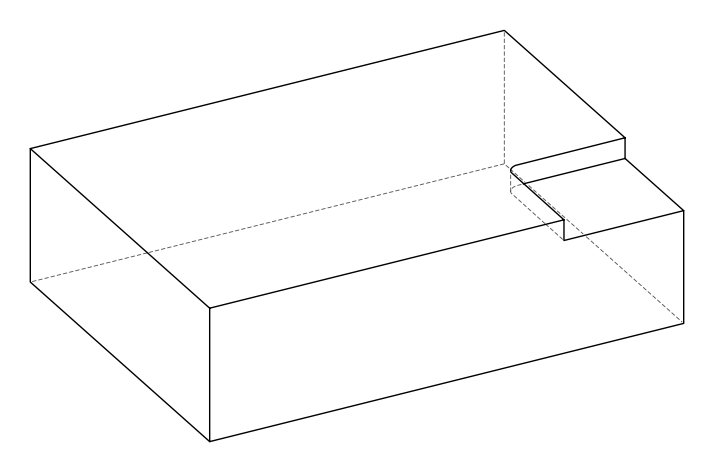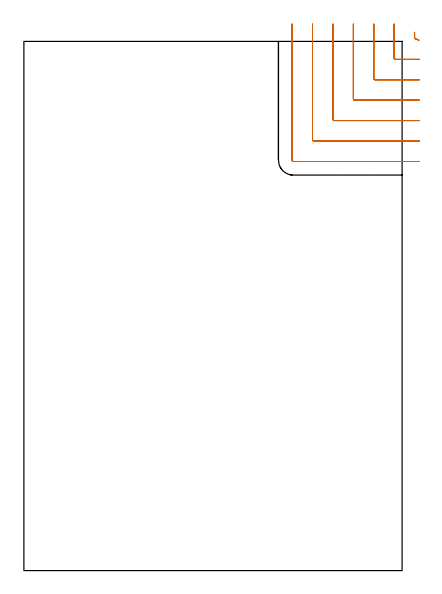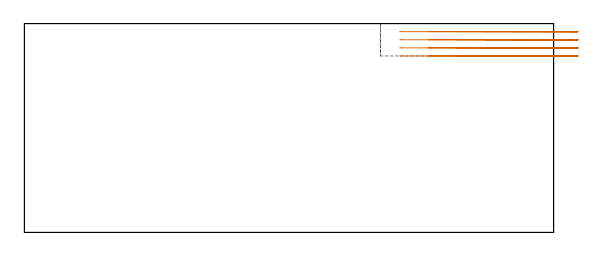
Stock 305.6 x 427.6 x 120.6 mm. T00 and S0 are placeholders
(PLAN: 1 operations, 0 tool changes, 7.1 min)
(1 MILL_CORNER_NOTCH_RECTANGULAR | CORNER_NOTCH_RECTANGULAR | UGT0201_105 | Follow Part, ap 5.5, ae 75% | 7.06 min | 201189 mm3)
(TOOL UGT0201_105 | End Mill 22 mm | D22 FL25 Z2)
(OP 1 MILL_CORNER_NOTCH_RECTANGULAR)
G17 G21 G94 G90
T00 M6
G54
G17 G0 G90 X315.7 Y434.958 S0 M3
G43 Z130.6 H0
Z115.925
G94 G1 Y431.958 F250.
Y430.692
G3 X316.403 Y429.674 R1.1
G1 X319.2 Y428.591
G0 Z130.6
X299.2 Y441.6
Z115.925
G1 Y438.6
Y414.193 F500.
G3 X300.293 Y413.1 R1.1
G1 X316.6
X319.6 F250.
G0 Z130.6
X282.7 Y441.6
Z115.925
G1 Y438.6
Y397.694 F500.
G3 X283.794 Y396.6 R1.1
G1 X316.6
X319.6 F250.
G0 Z130.6
X266.2 Y441.6
Z115.925
G1 Y438.6
Y381.194 F500.
G3 X267.294 Y380.1 R1.1
G1 X316.6
X319.6 F250.
G0 Z130.6
X249.7 Y441.6
Z115.925
G1 Y438.6
Y364.694 F500.
G3 X250.794 Y363.6 R1.1
G1 X316.6
X319.6 F250.
G0 Z130.6
X233.2 Y441.6
Z115.925
G1 Y438.6
Y348.195 F500.
G3 X234.295 Y347.1 R1.1
G1 X316.6
X319.6 F250.
G0 Z130.6
X216.7 Y441.6
Z115.925
G1 Y438.6
Y331.695 F500.
G3 X217.795 Y330.6 R1.1
G1 X316.6
X319.6 F250.
G0 Z130.6
X315.7 Y434.958
Z111.25
G1 Y431.958
Y430.692
G3 X316.403 Y429.674 R1.1
G1 X319.2 Y428.591
G0 Z130.6
X299.2 Y441.6
Z111.25
G1 Y438.6
Y414.193 F500.
G3 X300.293 Y413.1 R1.1
G1 X316.6
X319.6 F250.
G0 Z130.6
X282.7 Y441.6
Z111.25
G1 Y438.6
Y397.694 F500.
G3 X283.794 Y396.6 R1.1
G1 X316.6
X319.6 F250.
G0 Z130.6
X266.2 Y441.6
Z111.25
G1 Y438.6
Y381.194 F500.
G3 X267.294 Y380.1 R1.1
G1 X316.6
X319.6 F250.
G0 Z130.6
X249.7 Y441.6
Z111.25
G1 Y438.6
Y364.694 F500.
G3 X250.794 Y363.6 R1.1
G1 X316.6
X319.6 F250.
G0 Z130.6
X233.2 Y441.6
Z111.25
G1 Y438.6
Y348.195 F500.
G3 X234.295 Y347.1 R1.1
G1 X316.6
X319.6 F250.
G0 Z130.6
X216.7 Y441.6
Z111.25
G1 Y438.6
Y331.695 F500.
G3 X217.795 Y330.6 R1.1
G1 X316.6
X319.6 F250.
G0 Z130.6
X315.7 Y434.958
Z106.575
G1 Y431.958
Y430.692
G3 X316.403 Y429.674 R1.1
G1 X319.2 Y428.591
G0 Z130.6
X299.2 Y441.6
Z106.575
G1 Y438.6
Y414.193 F500.
G3 X300.293 Y413.1 R1.1
G1 X316.6
X319.6 F250.
G0 Z130.6
X282.7 Y441.6
Z106.575
G1 Y438.6
Y397.694 F500.
G3 X283.794 Y396.6 R1.1
G1 X316.6
X319.6 F250.
G0 Z130.6
X266.2 Y441.6
Z106.575
G1 Y438.6
Y381.194 F500.
G3 X267.294 Y380.1 R1.1
G1 X316.6
X319.6 F250.
G0 Z130.6
X249.7 Y441.6
Z106.575
G1 Y438.6
Y364.694 F500.
G3 X250.794 Y363.6 R1.1
G1 X316.6
X319.6 F250.
G0 Z130.6
X233.2 Y441.6
Z106.575
G1 Y438.6
Y348.195 F500.
G3 X234.295 Y347.1 R1.1
G1 X316.6
X319.6 F250.
G0 Z130.6
X216.7 Y441.6
Z106.575
G1 Y438.6
Y331.695 F500.
G3 X217.795 Y330.6 R1.1
G1 X316.6
X319.6 F250.
G0 Z130.6
X315.7 Y434.958
Z101.9
G1 Y431.958
Y430.692
G3 X316.403 Y429.674 R1.1
G1 X319.2 Y428.591
G0 Z130.6
X299.2 Y441.6
Z101.9
G1 Y438.6
Y414.193 F500.
G3 X300.293 Y413.1 R1.1
G1 X316.6
X319.6 F250.
G0 Z130.6
X282.7 Y441.6
Z101.9
G1 Y438.6
Y397.694 F500.
G3 X283.794 Y396.6 R1.1
G1 X316.6
X319.6 F250.
G0 Z130.6
X266.2 Y441.6
Z101.9
G1 Y438.6
Y381.194 F500.
G3 X267.294 Y380.1 R1.1
G1 X316.6
X319.6 F250.
G0 Z130.6
X249.7 Y441.6
Z101.9
G1 Y438.6
Y364.694 F500.
G3 X250.794 Y363.6 R1.1
G1 X316.6
X319.6 F250.
G0 Z130.6
X233.2 Y441.6
Z101.9
G1 Y438.6
Y348.195 F500.
G3 X234.295 Y347.1 R1.1
G1 X316.6
X319.6 F250.
G0 Z130.6
X216.7 Y441.6
Z101.9
G1 Y438.6
Y331.695 F500.
G3 X217.795 Y330.6 R1.1
G1 X316.6
X319.6 F250.
G0 Z130.6
M5
M2
